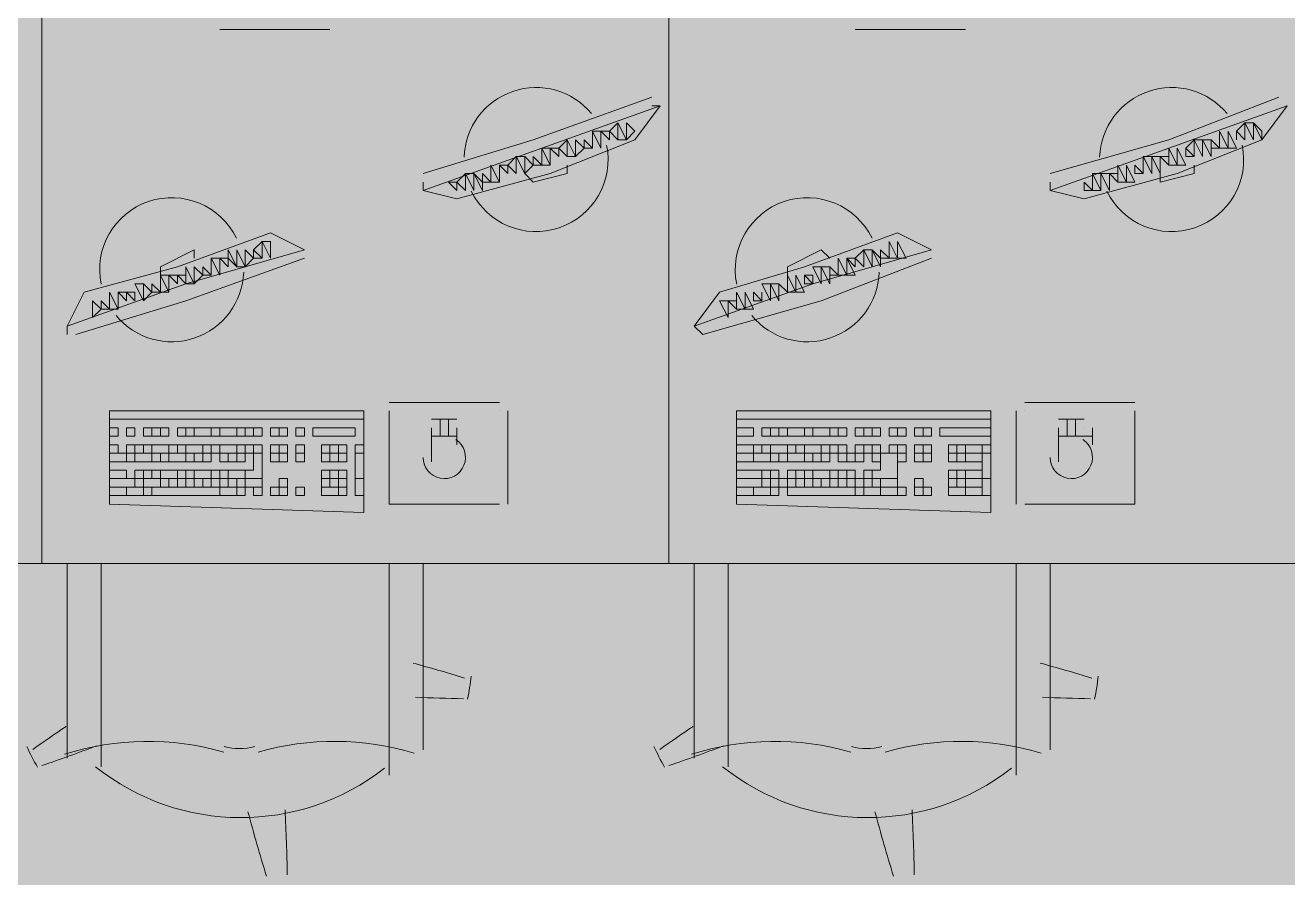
# Model space of a CAD drawing. Header units: millimetres. Extents: x 0 to 90.2, y 0 to 62.5.
# Drawn here: x 70.208 to 72.443, y 29.797 to 31.306 of the extents above; entities that cross this region are included whole.
import ezdxf

# ---------------------------------------------------------------- set-up
doc = ezdxf.new("R2010")
doc.units = ezdxf.units.MM
doc.layers.add('PDF_014405$FT-FIXFIT', color=7, linetype='Continuous')
doc.layers.add('PDF_014405$HL-TMP', color=7, linetype='Continuous', true_color=0xe6db59)

msp = doc.modelspace()

# ---------------------------------------------------------------- linework, layer by layer
at = {"layer": 'PDF_014405$FT-FIXFIT', "lineweight": 0}
for points in [[(69.1277, 31.5687), (70.2376, 31.5687), (70.2376, 30.3538), (69.1277, 30.3538)], [(70.2376, 31.5687), (71.3475, 31.5687), (71.3475, 30.3538), (70.2376, 30.3538)], [(71.3475, 31.5687), (72.4724, 31.5687), (72.4724, 30.3538), (71.3475, 30.3538)], [(71.2575, 31.1337), (71.2425, 31.1187), (71.2575, 31.1037)], [(71.2575, 31.1337), (71.2575, 31.1037), (71.2725, 31.1037)], [(71.2725, 31.1337), (71.2725, 31.1037), (71.2875, 31.1187)], [(72.3674, 31.1337), (72.3524, 31.1187), (72.3674, 31.1037)], [(72.3824, 31.1337), (72.3674, 31.1337), (72.3824, 31.1037)], [(72.3824, 31.1337), (72.3974, 31.1037), (72.3974, 31.1187)], [(71.2275, 31.1187), (71.2125, 31.1187), (71.2275, 31.0887)], [(71.2425, 31.1187), (71.2275, 31.1187), (71.2425, 31.1037)], [(72.3225, 31.1187), (72.3225, 31.0887), (72.3374, 31.0887)], [(72.3374, 31.1187), (72.3374, 31.0887), (72.3524, 31.0887)], [(71.1226, 31.0887), (71.1226, 31.0587), (71.1376, 31.0587)], [(71.1376, 31.0887), (71.1226, 31.0887), (71.1376, 31.0587)], [(71.1526, 31.0887), (71.1376, 31.0887), (71.1526, 31.0737)], [(71.1676, 31.1037), (71.1526, 31.0887), (71.1676, 31.0737)], [(71.1676, 31.1037), (71.1676, 31.0737), (71.1825, 31.0737)], [(71.1825, 31.1037), (71.1825, 31.0737), (71.1975, 31.0887)], [(71.1975, 31.1037), (71.1975, 31.0887), (71.2125, 31.0887)], [(72.2325, 31.0887), (72.2325, 31.0587), (72.2475, 31.0587)], [(72.2475, 31.0887), (72.2475, 31.0587), (72.2625, 31.0587)], [(72.2775, 31.1037), (72.2625, 31.0887), (72.2775, 31.0737)], [(72.2625, 31.0887), (72.2625, 31.0737), (72.2775, 31.0737)], [(72.2925, 31.1037), (72.2775, 31.1037), (72.2925, 31.0737)], [(72.3075, 31.1037), (72.2925, 31.1037), (72.3075, 31.0737), (72.3075, 31.0887)], [(72.3075, 31.1037), (72.3075, 31.0887), (72.3225, 31.0887)], [(71.0776, 31.0737), (71.0626, 31.0587), (71.0776, 31.0437)], [(71.0926, 31.0737), (71.0776, 31.0737), (71.0926, 31.0437)], [(71.0926, 31.0737), (71.0926, 31.0437), (71.1076, 31.0587)], [(71.1076, 31.0737), (71.1076, 31.0587), (71.1226, 31.0587)], [(72.1875, 31.0737), (72.1875, 31.0587), (72.1875, 31.0437)], [(72.2025, 31.0737), (72.1875, 31.0737), (72.2025, 31.0437)], [(72.2175, 31.0737), (72.2025, 31.0737), (72.2175, 31.0437), (72.2175, 31.0587)], [(72.2325, 31.0737), (72.2175, 31.0737), (72.2325, 31.0587)], [(70.9876, 31.0437), (70.9726, 31.0287), (70.9876, 31.0137)], [(71.0026, 31.0437), (70.9876, 31.0437), (71.0026, 31.0137)], [(71.0026, 31.0437), (71.0176, 31.0137), (71.0176, 31.0287)], [(71.0176, 31.0437), (71.0176, 31.0287), (71.0326, 31.0287)], [(71.0326, 31.0587), (71.0326, 31.0437), (71.0326, 31.0287), (71.0476, 31.0287)], [(71.0626, 31.0587), (71.0476, 31.0587), (71.0626, 31.0437)], [(72.0975, 31.0437), (72.0975, 31.0287), (72.0975, 31.0137), (72.1125, 31.0137)], [(72.1125, 31.0437), (72.0975, 31.0437), (72.1125, 31.0137)], [(72.1275, 31.0437), (72.1125, 31.0437), (72.1275, 31.0137), (72.1275, 31.0287)], [(72.1425, 31.0437), (72.1275, 31.0437), (72.1425, 31.0287)], [(72.1425, 31.0587), (72.1425, 31.0437), (72.1425, 31.0287), (72.1575, 31.0287)], [(72.1575, 31.0587), (72.1575, 31.0287), (72.1725, 31.0287)], [(72.1725, 31.0587), (72.1725, 31.0437), (72.1875, 31.0437)], [(70.9726, 31.0287), (70.9576, 31.0287), (70.9726, 31.0137)], [(72.0825, 31.0287), (72.0825, 31.0137), (72.0975, 31.0137)], [(70.5826, 30.8787), (70.5676, 30.9087), (70.5676, 30.8937)], [(70.5826, 30.8787), (70.5976, 30.8787), (70.5826, 30.9087)], [(70.5976, 30.8787), (70.6126, 30.8937), (70.5976, 30.9087)], [(70.6276, 30.8937), (70.6276, 30.9237), (70.6126, 30.9087)], [(70.6126, 30.8937), (70.6276, 30.8937), (70.6126, 30.9087)], [(70.6426, 30.8937), (70.6426, 30.9237), (70.6276, 30.9237)], [(71.6925, 30.8787), (71.6925, 30.9087), (71.6775, 30.8937)], [(71.7075, 30.8787), (71.7075, 30.9087), (71.6925, 30.9087)], [(71.7225, 30.8787), (71.7225, 30.8937), (71.7075, 30.9087)], [(71.7225, 30.8937), (71.7375, 30.8937), (71.7225, 30.9087)], [(71.7375, 30.8937), (71.7525, 30.8937), (71.7375, 30.9237), (71.7375, 30.9087)], [(71.7525, 30.8937), (71.7675, 30.8937), (71.7525, 30.9237)], [(70.5526, 30.8637), (70.5526, 30.8937), (70.5376, 30.8937)], [(70.5376, 30.8637), (70.5376, 30.8937), (70.5376, 30.8787)], [(70.5676, 30.8787), (70.5676, 30.8937), (70.5526, 30.8937)], [(71.6475, 30.8637), (71.6625, 30.8637), (71.6475, 30.8937), (71.6475, 30.8787)], [(71.6775, 30.8787), (71.6775, 30.8937), (71.6625, 30.8937)], [(71.6625, 30.8637), (71.6775, 30.8637), (71.6625, 30.8937)], [(70.4626, 30.8337), (70.4626, 30.8637), (70.4476, 30.8637)], [(70.4476, 30.8337), (70.4626, 30.8337), (70.4476, 30.8637), (70.4476, 30.8487)], [(70.4776, 30.8487), (70.4776, 30.8637), (70.4626, 30.8637)], [(70.4926, 30.8487), (70.4926, 30.8637), (70.4776, 30.8637)], [(70.4926, 30.8487), (70.5076, 30.8487), (70.4926, 30.8787)], [(70.5076, 30.8487), (70.5226, 30.8637), (70.5076, 30.8787)], [(70.5226, 30.8637), (70.5376, 30.8637), (70.5226, 30.8787)], [(71.5575, 30.8337), (71.5725, 30.8337), (71.5575, 30.8637), (71.5575, 30.8487)], [(71.5725, 30.8337), (71.5875, 30.8337), (71.5725, 30.8637)], [(71.6025, 30.8487), (71.6025, 30.8637), (71.5875, 30.8637)], [(71.5875, 30.8487), (71.6025, 30.8487), (71.5875, 30.8637)], [(71.6175, 30.8487), (71.6175, 30.8787), (71.6025, 30.8787)], [(71.6325, 30.8487), (71.6325, 30.8637), (71.6325, 30.8787), (71.6175, 30.8787)], [(71.6325, 30.8637), (71.6475, 30.8637), (71.6325, 30.8787)], [(70.4176, 30.8187), (70.4176, 30.8487), (70.4026, 30.8487)], [(70.4176, 30.8187), (70.4326, 30.8337), (70.4176, 30.8487)], [(70.4326, 30.8337), (70.4476, 30.8337), (70.4326, 30.8487)], [(71.5275, 30.8187), (71.5275, 30.8487), (71.5125, 30.8487)], [(71.5425, 30.8187), (71.5425, 30.8337), (71.5425, 30.8487), (71.5275, 30.8487)], [(70.3276, 30.7888), (70.3426, 30.8037), (70.3276, 30.8187)], [(70.3426, 30.8037), (70.3576, 30.8037), (70.3426, 30.8187)], [(70.3576, 30.8037), (70.3726, 30.8037), (70.3576, 30.8337), (70.3576, 30.8187)], [(70.3876, 30.8187), (70.3876, 30.8337), (70.3726, 30.8337)], [(70.4026, 30.8187), (70.4026, 30.8337), (70.3876, 30.8337)], [(71.4525, 30.7888), (71.4525, 30.8037), (71.4525, 30.8187), (71.4375, 30.8187)], [(71.4675, 30.8037), (71.4675, 30.8187), (71.4525, 30.8187)], [(71.4675, 30.8037), (71.4825, 30.8037), (71.4675, 30.8337), (71.4675, 30.8187)], [(71.4825, 30.8037), (71.4975, 30.8037), (71.4825, 30.8337)], [(71.4975, 30.8187), (71.5125, 30.8187), (71.4975, 30.8337)], [(70.3576, 30.4588), (70.8076, 30.4438), (70.8076, 30.6238), (70.3576, 30.6238)], [(71.4675, 30.4588), (71.9175, 30.4438), (71.9175, 30.6238), (71.4675, 30.6238)], [(70.3576, 30.5788), (70.3726, 30.5788), (70.3726, 30.5938), (70.3576, 30.5938)], [(70.3876, 30.5788), (70.4026, 30.5788), (70.4026, 30.5938), (70.3876, 30.5938)], [(70.4176, 30.5788), (70.4326, 30.5788), (70.4326, 30.5938), (70.4176, 30.5938)], [(70.4326, 30.5788), (70.4476, 30.5788), (70.4476, 30.5938), (70.4326, 30.5938)], [(70.4476, 30.5788), (70.4626, 30.5788), (70.4626, 30.5938), (70.4476, 30.5938)], [(70.4776, 30.5788), (70.4926, 30.5788), (70.4926, 30.5938), (70.4776, 30.5938)], [(70.4926, 30.5788), (70.5076, 30.5788), (70.5076, 30.5938), (70.4926, 30.5938)], [(70.5076, 30.5788), (70.5376, 30.5788), (70.5376, 30.5938), (70.5076, 30.5938)], [(70.5376, 30.5788), (70.5526, 30.5788), (70.5526, 30.5938), (70.5376, 30.5938)], [(70.5526, 30.5788), (70.5826, 30.5788), (70.5826, 30.5938), (70.5526, 30.5938)], [(70.5826, 30.5788), (70.5976, 30.5788), (70.5976, 30.5938), (70.5826, 30.5938)], [(70.5976, 30.5788), (70.6126, 30.5788), (70.6126, 30.5938), (70.5976, 30.5938)], [(70.6126, 30.5788), (70.6276, 30.5788), (70.6276, 30.5938), (70.6126, 30.5938)], [(70.6426, 30.5788), (70.6576, 30.5788), (70.6576, 30.5938), (70.6426, 30.5938)], [(70.6576, 30.5788), (70.6726, 30.5788), (70.6726, 30.5938), (70.6576, 30.5938)], [(70.6876, 30.5788), (70.7026, 30.5788), (70.7026, 30.5938), (70.6876, 30.5938)], [(70.7176, 30.5938), (70.7926, 30.5938), (70.7926, 30.5788), (70.7176, 30.5788)], [(71.4675, 30.5788), (71.4975, 30.5788), (71.4975, 30.5938), (71.4675, 30.5938)], [(71.5125, 30.5788), (71.5275, 30.5788), (71.5275, 30.5938), (71.5125, 30.5938)], [(71.5275, 30.5788), (71.5425, 30.5788), (71.5425, 30.5938), (71.5275, 30.5938)], [(71.5425, 30.5788), (71.5575, 30.5788), (71.5575, 30.5938), (71.5425, 30.5938)], [(71.5575, 30.5788), (71.5875, 30.5788), (71.5875, 30.5938), (71.5575, 30.5938)], [(71.5875, 30.5788), (71.6025, 30.5788), (71.6025, 30.5938), (71.5875, 30.5938)], [(71.6025, 30.5788), (71.6325, 30.5788), (71.6325, 30.5938), (71.6025, 30.5938)], [(71.6325, 30.5788), (71.6475, 30.5788), (71.6475, 30.5938), (71.6325, 30.5938)], [(71.6475, 30.5788), (71.6625, 30.5788), (71.6625, 30.5938), (71.6475, 30.5938)], [(71.6775, 30.5788), (71.6925, 30.5788), (71.6925, 30.5938), (71.6775, 30.5938)], [(71.6925, 30.5788), (71.7075, 30.5788), (71.7075, 30.5938), (71.6925, 30.5938)], [(71.7075, 30.5788), (71.7225, 30.5788), (71.7225, 30.5938), (71.7075, 30.5938)], [(71.7375, 30.5788), (71.7525, 30.5788), (71.7525, 30.5938), (71.7375, 30.5938)], [(71.7525, 30.5788), (71.7675, 30.5788), (71.7675, 30.5938), (71.7525, 30.5938)], [(71.7825, 30.5788), (71.7975, 30.5788), (71.7975, 30.5938), (71.7825, 30.5938)], [(71.7975, 30.5788), (71.8125, 30.5788), (71.8125, 30.5938), (71.7975, 30.5938)], [(71.8275, 30.5938), (71.9175, 30.5938), (71.9175, 30.5788), (71.8275, 30.5788)], [(70.3576, 30.5488), (70.3726, 30.5488), (70.3726, 30.5638), (70.3576, 30.5638)], [(70.3876, 30.5488), (70.4026, 30.5488), (70.4026, 30.5638), (70.3876, 30.5638)], [(70.4026, 30.5488), (70.4176, 30.5488), (70.4176, 30.5638), (70.4026, 30.5638)], [(70.4176, 30.5488), (70.4326, 30.5488), (70.4326, 30.5638), (70.4176, 30.5638)], [(70.4326, 30.5488), (70.4626, 30.5488), (70.4626, 30.5638), (70.4326, 30.5638)], [(70.4626, 30.5488), (70.4776, 30.5488), (70.4776, 30.5638), (70.4626, 30.5638)], [(70.4776, 30.5488), (70.4926, 30.5488), (70.4926, 30.5638), (70.4776, 30.5638)], [(70.4926, 30.5488), (70.5226, 30.5488), (70.5226, 30.5638), (70.4926, 30.5638)], [(70.5226, 30.5488), (70.5376, 30.5488), (70.5376, 30.5638), (70.5226, 30.5638)], [(70.5376, 30.5488), (70.5526, 30.5488), (70.5526, 30.5638), (70.5376, 30.5638)], [(70.5526, 30.5488), (70.5826, 30.5488), (70.5826, 30.5638), (70.5526, 30.5638)], [(70.5826, 30.5488), (70.5976, 30.5488), (70.5976, 30.5638), (70.5826, 30.5638)], [(70.5976, 30.5488), (70.6126, 30.5488), (70.6126, 30.5638), (70.5976, 30.5638)], [(70.6126, 30.5488), (70.6276, 30.5488), (70.6276, 30.5638), (70.6126, 30.5638)], [(70.6426, 30.5488), (70.6576, 30.5488), (70.6576, 30.5638), (70.6426, 30.5638)], [(70.6576, 30.5488), (70.6726, 30.5488), (70.6726, 30.5638), (70.6576, 30.5638)], [(70.6876, 30.5488), (70.7026, 30.5488), (70.7026, 30.5638), (70.6876, 30.5638)], [(70.7326, 30.5488), (70.7476, 30.5488), (70.7476, 30.5638), (70.7326, 30.5638)], [(70.7476, 30.5488), (70.7626, 30.5488), (70.7626, 30.5638), (70.7476, 30.5638)], [(70.7626, 30.5488), (70.7776, 30.5488), (70.7776, 30.5638), (70.7626, 30.5638)], [(70.7926, 30.5488), (70.8076, 30.5488), (70.8076, 30.5638), (70.7926, 30.5638)], [(71.4675, 30.5488), (71.4975, 30.5488), (71.4975, 30.5638), (71.4675, 30.5638)], [(71.4975, 30.5488), (71.5125, 30.5488), (71.5125, 30.5638), (71.4975, 30.5638)], [(71.5125, 30.5488), (71.5275, 30.5488), (71.5275, 30.5638), (71.5125, 30.5638)], [(71.5275, 30.5488), (71.5575, 30.5488), (71.5575, 30.5638), (71.5275, 30.5638)], [(71.5575, 30.5488), (71.5725, 30.5488), (71.5725, 30.5638), (71.5575, 30.5638)], [(71.5725, 30.5488), (71.5875, 30.5488), (71.5875, 30.5638), (71.5725, 30.5638)], [(71.5875, 30.5488), (71.6175, 30.5488), (71.6175, 30.5638), (71.5875, 30.5638)], [(71.6175, 30.5488), (71.6325, 30.5488), (71.6325, 30.5638), (71.6175, 30.5638)], [(71.6325, 30.5488), (71.6475, 30.5488), (71.6475, 30.5638), (71.6325, 30.5638)], [(71.6475, 30.5488), (71.6625, 30.5488), (71.6625, 30.5638), (71.6475, 30.5638)], [(71.6775, 30.5488), (71.6925, 30.5488), (71.6925, 30.5638), (71.6775, 30.5638)], [(71.6925, 30.5488), (71.7075, 30.5488), (71.7075, 30.5638), (71.6925, 30.5638)], [(71.7075, 30.5488), (71.7225, 30.5488), (71.7225, 30.5638), (71.7075, 30.5638)], [(71.7375, 30.5488), (71.7525, 30.5488), (71.7525, 30.5638), (71.7375, 30.5638)], [(71.7525, 30.5488), (71.7675, 30.5488), (71.7675, 30.5638), (71.7525, 30.5638)], [(71.7825, 30.5488), (71.7975, 30.5488), (71.7975, 30.5638), (71.7825, 30.5638)], [(71.7975, 30.5488), (71.8125, 30.5488), (71.8125, 30.5638), (71.7975, 30.5638)], [(71.8425, 30.5488), (71.8575, 30.5488), (71.8575, 30.5638), (71.8425, 30.5638)], [(71.8575, 30.5488), (71.8725, 30.5488), (71.8725, 30.5638), (71.8575, 30.5638)], [(71.8725, 30.5488), (71.9025, 30.5488), (71.9025, 30.5638), (71.8725, 30.5638)], [(71.9025, 30.5488), (71.9175, 30.5488), (71.9175, 30.5638), (71.9025, 30.5638)], [(70.3576, 30.5338), (70.3876, 30.5338), (70.3876, 30.5488), (70.3576, 30.5488)], [(70.3876, 30.5338), (70.4026, 30.5338), (70.4026, 30.5488), (70.3876, 30.5488)], [(70.4026, 30.5338), (70.4326, 30.5338), (70.4326, 30.5488), (70.4026, 30.5488)], [(70.4326, 30.5338), (70.4476, 30.5338), (70.4476, 30.5488), (70.4326, 30.5488)], [(70.4476, 30.5338), (70.4626, 30.5338), (70.4626, 30.5488), (70.4476, 30.5488)], [(70.4626, 30.5338), (70.4926, 30.5338), (70.4926, 30.5488), (70.4626, 30.5488)], [(70.4926, 30.5338), (70.5076, 30.5338), (70.5076, 30.5488), (70.4926, 30.5488)], [(70.5076, 30.5338), (70.5226, 30.5338), (70.5226, 30.5488), (70.5076, 30.5488)], [(70.5226, 30.5338), (70.5376, 30.5338), (70.5376, 30.5488), (70.5226, 30.5488)], [(70.5526, 30.5338), (70.5676, 30.5338), (70.5676, 30.5488), (70.5526, 30.5488)], [(70.5676, 30.5338), (70.5826, 30.5338), (70.5826, 30.5488), (70.5676, 30.5488)], [(70.5826, 30.5338), (70.5976, 30.5338), (70.5976, 30.5488), (70.5826, 30.5488)], [(70.6126, 30.5038), (70.6276, 30.5038), (70.6276, 30.5488), (70.6126, 30.5488), (70.6126, 30.5188), (70.5976, 30.5188), (70.5976, 30.5038)], [(70.6426, 30.5338), (70.6576, 30.5338), (70.6576, 30.5488), (70.6426, 30.5488)], [(70.6576, 30.5338), (70.6726, 30.5338), (70.6726, 30.5488), (70.6576, 30.5488)], [(70.6876, 30.5338), (70.7026, 30.5338), (70.7026, 30.5488), (70.6876, 30.5488)], [(70.7326, 30.5338), (70.7476, 30.5338), (70.7476, 30.5488), (70.7326, 30.5488)], [(70.7476, 30.5338), (70.7626, 30.5338), (70.7626, 30.5488), (70.7476, 30.5488)], [(70.7626, 30.5338), (70.7776, 30.5338), (70.7776, 30.5488), (70.7626, 30.5488)], [(70.7926, 30.5038), (70.8076, 30.5038), (70.8076, 30.5488), (70.7926, 30.5488)], [(71.4675, 30.5338), (71.4975, 30.5338), (71.4975, 30.5488), (71.4675, 30.5488)], [(71.4975, 30.5338), (71.5275, 30.5338), (71.5275, 30.5488), (71.4975, 30.5488)], [(71.5275, 30.5338), (71.5425, 30.5338), (71.5425, 30.5488), (71.5275, 30.5488)], [(71.5425, 30.5338), (71.5575, 30.5338), (71.5575, 30.5488), (71.5425, 30.5488)], [(71.5575, 30.5338), (71.5875, 30.5338), (71.5875, 30.5488), (71.5575, 30.5488)], [(71.5875, 30.5338), (71.6025, 30.5338), (71.6025, 30.5488), (71.5875, 30.5488)], [(71.6025, 30.5338), (71.6175, 30.5338), (71.6175, 30.5488), (71.6025, 30.5488)], [(71.6175, 30.5338), (71.6325, 30.5338), (71.6325, 30.5488), (71.6175, 30.5488)], [(71.6475, 30.5338), (71.6625, 30.5338), (71.6625, 30.5488), (71.6475, 30.5488)], [(71.6625, 30.5338), (71.6775, 30.5338), (71.6775, 30.5488), (71.6625, 30.5488)], [(71.6775, 30.5338), (71.6925, 30.5338), (71.6925, 30.5488), (71.6775, 30.5488)], [(71.7225, 30.5038), (71.7525, 30.5038), (71.7525, 30.5488), (71.7225, 30.5488), (71.7225, 30.5188), (71.7075, 30.5188), (71.7075, 30.5038)], [(71.7075, 30.5338), (71.7225, 30.5338), (71.7225, 30.5488), (71.7075, 30.5488)], [(71.7525, 30.5338), (71.7675, 30.5338), (71.7675, 30.5488), (71.7525, 30.5488)], [(71.7825, 30.5338), (71.7975, 30.5338), (71.7975, 30.5488), (71.7825, 30.5488)], [(71.7975, 30.5338), (71.8125, 30.5338), (71.8125, 30.5488), (71.7975, 30.5488)], [(71.8425, 30.5338), (71.8575, 30.5338), (71.8575, 30.5488), (71.8425, 30.5488)], [(71.8575, 30.5338), (71.8725, 30.5338), (71.8725, 30.5488), (71.8575, 30.5488)], [(71.8725, 30.5338), (71.9025, 30.5338), (71.9025, 30.5488), (71.8725, 30.5488)], [(71.9025, 30.5038), (71.9175, 30.5038), (71.9175, 30.5488), (71.9025, 30.5488)], [(70.3576, 30.5038), (70.3876, 30.5038), (70.3876, 30.5188), (70.3576, 30.5188)], [(70.4026, 30.5038), (70.4176, 30.5038), (70.4176, 30.5188), (70.4026, 30.5188)], [(70.4176, 30.5038), (70.4326, 30.5038), (70.4326, 30.5188), (70.4176, 30.5188)], [(70.4326, 30.5038), (70.4476, 30.5038), (70.4476, 30.5188), (70.4326, 30.5188)], [(70.4476, 30.5038), (70.4776, 30.5038), (70.4776, 30.5188), (70.4476, 30.5188)], [(70.4776, 30.5038), (70.4926, 30.5038), (70.4926, 30.5188), (70.4776, 30.5188)], [(70.4926, 30.5038), (70.5076, 30.5038), (70.5076, 30.5188), (70.4926, 30.5188)], [(70.5076, 30.5038), (70.5376, 30.5038), (70.5376, 30.5188), (70.5076, 30.5188)], [(70.5376, 30.5038), (70.5526, 30.5038), (70.5526, 30.5188), (70.5376, 30.5188)], [(70.5526, 30.5038), (70.5676, 30.5038), (70.5676, 30.5188), (70.5526, 30.5188)], [(70.5676, 30.5038), (70.5976, 30.5038), (70.5976, 30.5188), (70.5676, 30.5188)], [(70.7326, 30.5038), (70.7476, 30.5038), (70.7476, 30.5188), (70.7326, 30.5188)], [(70.7476, 30.5038), (70.7626, 30.5038), (70.7626, 30.5188), (70.7476, 30.5188)], [(70.7626, 30.5038), (70.7776, 30.5038), (70.7776, 30.5188), (70.7626, 30.5188)], [(71.4675, 30.5038), (71.5125, 30.5038), (71.5125, 30.5188), (71.4675, 30.5188)], [(71.5125, 30.5038), (71.5275, 30.5038), (71.5275, 30.5188), (71.5125, 30.5188)], [(71.5275, 30.5038), (71.5425, 30.5038), (71.5425, 30.5188), (71.5275, 30.5188)], [(71.5575, 30.5038), (71.5725, 30.5038), (71.5725, 30.5188), (71.5575, 30.5188)], [(71.5725, 30.5038), (71.5875, 30.5038), (71.5875, 30.5188), (71.5725, 30.5188)], [(71.5875, 30.5038), (71.6025, 30.5038), (71.6025, 30.5188), (71.5875, 30.5188)], [(71.6025, 30.5038), (71.6325, 30.5038), (71.6325, 30.5188), (71.6025, 30.5188)], [(71.6325, 30.5038), (71.6475, 30.5038), (71.6475, 30.5188), (71.6325, 30.5188)], [(71.6475, 30.5038), (71.6625, 30.5038), (71.6625, 30.5188), (71.6475, 30.5188)], [(71.6625, 30.5038), (71.6775, 30.5038), (71.6775, 30.5188), (71.6625, 30.5188)], [(71.6925, 30.5038), (71.7075, 30.5038), (71.7075, 30.5188), (71.6925, 30.5188)], [(71.8425, 30.5038), (71.8575, 30.5038), (71.8575, 30.5188), (71.8425, 30.5188)], [(71.8575, 30.5038), (71.8725, 30.5038), (71.8725, 30.5188), (71.8575, 30.5188)], [(71.8725, 30.5038), (71.9025, 30.5038), (71.9025, 30.5188), (71.8725, 30.5188)], [(70.3576, 30.4888), (70.4026, 30.4888), (70.4026, 30.5038), (70.3576, 30.5038)], [(70.3576, 30.4738), (70.3876, 30.4738), (70.3876, 30.4888), (70.3576, 30.4888)], [(70.3876, 30.4738), (70.4176, 30.4738), (70.4176, 30.4888), (70.3876, 30.4888)], [(70.4026, 30.4888), (70.4176, 30.4888), (70.4176, 30.5038), (70.4026, 30.5038)], [(70.4176, 30.4888), (70.4476, 30.4888), (70.4476, 30.5038), (70.4176, 30.5038)], [(70.4176, 30.4738), (70.4326, 30.4738), (70.4326, 30.4888), (70.4176, 30.4888)], [(70.4326, 30.4738), (70.5526, 30.4738), (70.5526, 30.4888), (70.4326, 30.4888)], [(70.4476, 30.4888), (70.4626, 30.4888), (70.4626, 30.5038), (70.4476, 30.5038)], [(70.4626, 30.4888), (70.4776, 30.4888), (70.4776, 30.5038), (70.4626, 30.5038)], [(70.4776, 30.4888), (70.4926, 30.4888), (70.4926, 30.5038), (70.4776, 30.5038)], [(70.5076, 30.4888), (70.5226, 30.4888), (70.5226, 30.5038), (70.5076, 30.5038)], [(70.5226, 30.4888), (70.5376, 30.4888), (70.5376, 30.5038), (70.5226, 30.5038)], [(70.5376, 30.4888), (70.5526, 30.4888), (70.5526, 30.5038), (70.5376, 30.5038)], [(70.5826, 30.4738), (70.5526, 30.4738), (70.5526, 30.4888), (70.5826, 30.4888)], [(70.5676, 30.4888), (70.5826, 30.4888), (70.5826, 30.5038), (70.5676, 30.5038)], [(70.5826, 30.4888), (70.5976, 30.4888), (70.5976, 30.5038), (70.5826, 30.5038)], [(70.5976, 30.4738), (70.5826, 30.4738), (70.5826, 30.4888), (70.5976, 30.4888)], [(70.5976, 30.4888), (70.6276, 30.4888), (70.6276, 30.5038), (70.5976, 30.5038)], [(70.6276, 30.4738), (70.6126, 30.4738), (70.6126, 30.4888), (70.6276, 30.4888)], [(70.6426, 30.4738), (70.6576, 30.4738), (70.6576, 30.4888), (70.6426, 30.4888)], [(70.6576, 30.4888), (70.6726, 30.4888), (70.6726, 30.5038), (70.6576, 30.5038)], [(70.6576, 30.4738), (70.6726, 30.4738), (70.6726, 30.4888), (70.6576, 30.4888)], [(70.6876, 30.4738), (70.7026, 30.4738), (70.7026, 30.4888), (70.6876, 30.4888)], [(70.7326, 30.4888), (70.7476, 30.4888), (70.7476, 30.5038), (70.7326, 30.5038)], [(70.7326, 30.4738), (70.7626, 30.4738), (70.7626, 30.4888), (70.7326, 30.4888)], [(70.7476, 30.4888), (70.7626, 30.4888), (70.7626, 30.5038), (70.7476, 30.5038)], [(70.7626, 30.4888), (70.7776, 30.4888), (70.7776, 30.5038), (70.7626, 30.5038)], [(70.7626, 30.4738), (70.7776, 30.4738), (70.7776, 30.4888), (70.7626, 30.4888)], [(70.7926, 30.4738), (70.8076, 30.4738), (70.8076, 30.5038), (70.7926, 30.5038)], [(71.4675, 30.4888), (71.5125, 30.4888), (71.5125, 30.5038), (71.4675, 30.5038)], [(71.4675, 30.4738), (71.4975, 30.4738), (71.4975, 30.4888), (71.4675, 30.4888)], [(71.4975, 30.4738), (71.5275, 30.4738), (71.5275, 30.4888), (71.4975, 30.4888)], [(71.5125, 30.4888), (71.5275, 30.4888), (71.5275, 30.5038), (71.5125, 30.5038)], [(71.5275, 30.4738), (71.5425, 30.4738), (71.5425, 30.4888), (71.5275, 30.4888)], [(71.5425, 30.4888), (71.5575, 30.4888), (71.5575, 30.5038), (71.5425, 30.5038)], [(71.5575, 30.4888), (71.5725, 30.4888), (71.5725, 30.5038), (71.5575, 30.5038)], [(71.5575, 30.4738), (71.6775, 30.4738), (71.6775, 30.4888), (71.5575, 30.4888)], [(71.5725, 30.4888), (71.5875, 30.4888), (71.5875, 30.5038), (71.5725, 30.5038)], [(71.6025, 30.4888), (71.6175, 30.4888), (71.6175, 30.5038), (71.6025, 30.5038)], [(71.6175, 30.4888), (71.6325, 30.4888), (71.6325, 30.5038), (71.6175, 30.5038)], [(71.6325, 30.4888), (71.6475, 30.4888), (71.6475, 30.5038), (71.6325, 30.5038)], [(71.6625, 30.4888), (71.6775, 30.4888), (71.6775, 30.5038), (71.6625, 30.5038)], [(71.6775, 30.4888), (71.6925, 30.4888), (71.6925, 30.5038), (71.6775, 30.5038)], [(71.6925, 30.4738), (71.6775, 30.4738), (71.6775, 30.4888), (71.6925, 30.4888)], [(71.6925, 30.4888), (71.7075, 30.4888), (71.7075, 30.5038), (71.6925, 30.5038)], [(71.7225, 30.4738), (71.6925, 30.4738), (71.6925, 30.4888), (71.7225, 30.4888)], [(71.7225, 30.4888), (71.7525, 30.4888), (71.7525, 30.5038), (71.7225, 30.5038)], [(71.7525, 30.4738), (71.7225, 30.4738), (71.7225, 30.4888), (71.7525, 30.4888)], [(71.7525, 30.4738), (71.7675, 30.4738), (71.7675, 30.4888), (71.7525, 30.4888)], [(71.7825, 30.4888), (71.7975, 30.4888), (71.7975, 30.5038), (71.7825, 30.5038)], [(71.7825, 30.4738), (71.7975, 30.4738), (71.7975, 30.4888), (71.7825, 30.4888)], [(71.7975, 30.4738), (71.8125, 30.4738), (71.8125, 30.4888), (71.7975, 30.4888)], [(71.8425, 30.4888), (71.8575, 30.4888), (71.8575, 30.5038), (71.8425, 30.5038)], [(71.8425, 30.4738), (71.8725, 30.4738), (71.8725, 30.4888), (71.8425, 30.4888)], [(71.8575, 30.4888), (71.8725, 30.4888), (71.8725, 30.5038), (71.8575, 30.5038)], [(71.8725, 30.4888), (71.9025, 30.4888), (71.9025, 30.5038), (71.8725, 30.5038)], [(71.8725, 30.4738), (71.9025, 30.4738), (71.9025, 30.4888), (71.8725, 30.4888)], [(71.9025, 30.4738), (71.9175, 30.4738), (71.9175, 30.5038), (71.9025, 30.5038)]]:
    msp.add_lwpolyline(points, close=True, dxfattribs=at)
for points in [[(70.5526, 31.2987), (70.7476, 31.2987)], [(71.6775, 31.2987), (71.8725, 31.2987)], [(71.3175, 31.1787), (71.1076, 31.1037), (70.9126, 31.0437)], [(72.4274, 31.1787), (72.2325, 31.1037), (72.0225, 31.0437)], [(70.9126, 31.0137), (70.9726, 30.9987), (71.1376, 31.0437), (71.2875, 31.1037), (71.3325, 31.1637), (71.3175, 31.1637)], [(71.3325, 31.1637), (71.1226, 31.0887), (70.9126, 31.0137), (70.9126, 31.0287)], [(72.0225, 31.0287), (72.0225, 31.0137), (72.0825, 30.9987), (72.2475, 31.0437), (72.3974, 31.1037), (72.4424, 31.1637), (72.2325, 31.0887), (72.0225, 31.0137)], [(72.4274, 31.1637), (72.4274, 31.1637)], [(71.2125, 31.1187), (71.2125, 31.0887), (71.2125, 31.1187)], [(72.3524, 31.1187), (72.3524, 31.1037), (72.3524, 31.1187)], [(71.0476, 31.0587), (71.0476, 31.0287), (71.0476, 31.0587)], [(71.1676, 31.0587), (71.1676, 31.0437), (71.1076, 31.0287), (71.0926, 31.0437)], [(72.2775, 31.0587), (72.2775, 31.0437), (72.2175, 31.0287), (72.2175, 31.0437)], [(72.0375, 31.0287), (72.0375, 31.0287)], [(70.2826, 30.7738), (70.4926, 30.8487), (70.7026, 30.9087), (70.6426, 30.9387), (70.4776, 30.8787), (70.3126, 30.8337), (70.2826, 30.7738), (70.2826, 30.7588)], [(71.3925, 30.7738), (71.6025, 30.8487), (71.8125, 30.9087), (71.7525, 30.9387), (71.5875, 30.8787), (71.4375, 30.8337), (71.3925, 30.7738), (71.4075, 30.7588), (71.6175, 30.8187), (71.8125, 30.8937)], [(70.4476, 30.8637), (70.4476, 30.8787), (70.5076, 30.9087), (70.5076, 30.8937)], [(70.7026, 30.9087), (70.7026, 30.9087)], [(71.5575, 30.8637), (71.5575, 30.8787), (71.6175, 30.9087), (71.6325, 30.8937)], [(71.8125, 30.9087), (71.8125, 30.9087)], [(70.2976, 30.7588), (70.4926, 30.8187), (70.7026, 30.8937)], [(70.6876, 30.8937), (70.6876, 30.8937)], [(71.8125, 30.8937), (71.8125, 30.8937)], [(71.5575, 30.8337), (71.5425, 30.8487), (71.5575, 30.8337)], [(70.3726, 30.8037), (70.3726, 30.8337), (70.3726, 30.8037)], [(71.5125, 30.8187), (71.5125, 30.8337), (71.5125, 30.8187)], [(70.2976, 30.7588), (70.2976, 30.7588)], [(71.0476, 30.6388), (70.8526, 30.6388)], [(70.8526, 30.6238), (70.8526, 30.6238)], [(70.8526, 30.6238), (70.8526, 30.4588), (71.0476, 30.4588)], [(71.0476, 30.6238), (71.0476, 30.6238)], [(71.0626, 30.4588), (71.0626, 30.6238)], [(71.9625, 30.6238), (71.9625, 30.4588)], [(72.1725, 30.6388), (71.9775, 30.6388)], [(71.9775, 30.4588), (72.1725, 30.4588), (72.1725, 30.6238)], [(71.9775, 30.6238), (71.9775, 30.6238)], [(70.3576, 30.6088), (70.8076, 30.6088), (70.3576, 30.6088)], [(70.9726, 30.6088), (70.9276, 30.6088)], [(70.9426, 30.5788), (70.9426, 30.6088)], [(70.9576, 30.5788), (70.9576, 30.6088)], [(71.4675, 30.6088), (71.9175, 30.6088), (71.4675, 30.6088)], [(72.0825, 30.6088), (72.0375, 30.6088)], [(72.0525, 30.5788), (72.0525, 30.6088)], [(72.0675, 30.5788), (72.0675, 30.6088)], [(70.9276, 30.5938), (70.9276, 30.5338)], [(70.9276, 30.5788), (70.9726, 30.5788)], [(70.9726, 30.5638), (70.9726, 30.5938)], [(72.0375, 30.5938), (72.0375, 30.5338)], [(72.0375, 30.5788), (72.0975, 30.5788)], [(72.0825, 30.5938), (72.0825, 30.5938)], [(72.0975, 30.5638), (72.0975, 30.5938)], [(71.0476, 30.4588), (71.0476, 30.4588)], [(71.9775, 30.4588), (71.9775, 30.4588)], [(72.1725, 30.4588), (72.1725, 30.4588)], [(70.2826, 30.0088), (70.2826, 30.3538)], [(70.3426, 30.3538), (70.3426, 29.9938)], [(70.8526, 29.9788), (70.8526, 30.3538)], [(70.9126, 30.3538), (70.9126, 30.0238)], [(71.3925, 30.0088), (71.3925, 30.3538)], [(71.4525, 30.3538), (71.4525, 29.9938)], [(71.9625, 29.9788), (71.9625, 30.3538)], [(72.0225, 30.3538), (72.0225, 30.0238)]]:
    msp.add_lwpolyline(points, dxfattribs=at)
for centre, radius, start, end in [((71.1126, 31.0685), 0.1275, 39.5892, 177.984), ((72.2376, 31.0685), 0.1275, 39.5892, 177.984), ((71.1126, 31.0685), 0.1275, 205.9552, 11.6125), ((72.2376, 31.0685), 0.1275, 205.9552, 11.6125), ((70.4676, 30.8735), 0.1275, 25.9552, 191.6125), ((71.5926, 30.8735), 0.1275, 25.9552, 191.6125), ((70.4676, 30.8735), 0.1275, 219.5892, 357.984), ((71.5926, 30.8735), 0.1275, 219.5892, 357.984), ((70.9501, 30.5413), 0.0375, 179.9967, 57.3025), ((72.06, 30.5413), 0.0375, 179.9967, 57.3025), ((70.0176, 26.9885), 3.3073, 72.9713, 74.6192), ((71.1276, 26.9885), 3.3073, 72.9713, 74.6192), ((70.5876, 30.1985), 0.4125, 348.1348, 353.8639), ((71.6976, 30.1985), 0.4125, 348.1348, 353.8639), ((71.0399, 33.4158), 3.302, 267.5539, 269.0284), ((72.1498, 33.4158), 3.302, 267.5539, 269.0284), ((72.1149, 27.3241), 3.2981, 123.7879, 125.0328), ((73.2248, 27.3241), 3.2981, 123.7879, 125.0328), ((70.4251, 29.5513), 0.4875, 73.9769, 107.6105), ((70.7551, 29.5513), 0.4875, 73.0774, 106.0226), ((71.535, 29.5513), 0.4875, 73.9769, 107.6105), ((71.865, 29.5513), 0.4875, 73.0774, 106.0226), ((70.5876, 30.1985), 0.4124, 204.1313, 209.8665), ((69.1627, 33.1235), 3.3073, 288.9678, 290.7531), ((70.5876, 30.1235), 0.0975, 253.9762, 286.0238), ((71.6976, 30.1985), 0.4124, 204.1313, 209.8665), ((70.2726, 33.1235), 3.3073, 288.9678, 290.7531), ((71.6976, 30.1235), 0.0975, 253.9762, 286.0238), ((70.5901, 30.3163), 0.4125, 231.4381, 308.0234), ((71.7, 30.3163), 0.4125, 231.4381, 308.0234), ((73.7979, 30.7686), 3.3076, 194.969, 197.0287), ((67.3615, 29.7462), 3.3111, 0.9733, 2.965), ((74.9078, 30.7686), 3.3076, 194.969, 197.0287), ((68.4714, 29.7462), 3.3111, 0.9733, 2.965)]:
    msp.add_arc(centre, radius, start, end, dxfattribs=at)
at = {"layer": 'PDF_014405$HL-TMP', "color": 54, "true_color": 0x999900, "transparency": 33554559}
for points in [[(73.5823, 33.2335), (61.7034, 33.2335), (73.5823, 28.5539)], [(61.7034, 33.2335), (73.5823, 28.5539), (61.7034, 28.5539)]]:
    msp.add_solid(points, dxfattribs=at)

doc.saveas('drawing.dxf')
